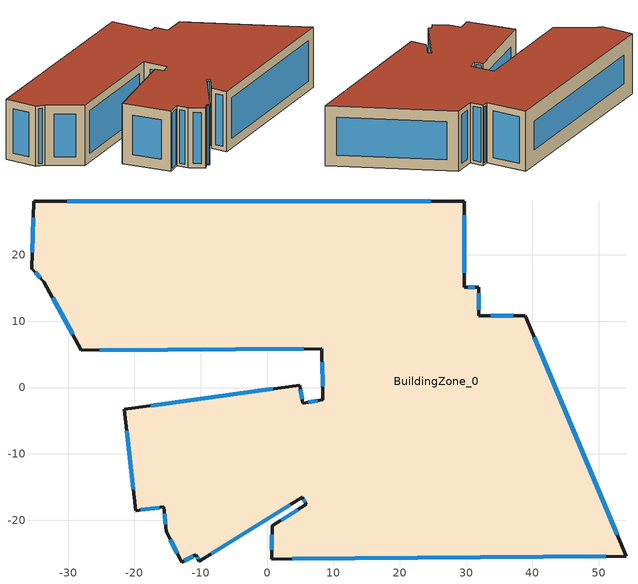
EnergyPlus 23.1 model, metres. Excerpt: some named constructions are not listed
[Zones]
BuildingZone_0
 floor outside (90.1-2019 Nonresidential CZ 1 Exterior Floor (Mass)): 29.72,28.12 29.72,15.13 31.92,15.13 31.93,10.8 38.93,10.81 54.17,-25.4 0.69,-25.86 0.76,-20.81 5.94,-17.59 5.3,-16.55 -10.21,-26.18 -10.71,-25.22 -12.86,-26.3 -15.23,-21.65 -15.54,-18 -19.78,-18.55 -21.54,-3.26 4.92,0.34 5.39,-2.33 8.43,-1.83 8.28,5.84 -28.01,5.62 -33.63,15.98 -35.49,17.93 -35.17,28.07 z0
 wall outside (90.1-2019 Nonresidential CZ 1 Exterior Wall (Mass)): 29.72,15.13 29.72,28.12 -35.17,28.07 -35.49,17.93 -33.63,15.98 -28.01,5.62 8.28,5.84 8.43,-1.83 5.39,-2.33 4.92,0.34 -21.54,-3.26 -19.78,-18.55 -15.54,-18 -15.23,-21.65 -12.86,-26.3 -10.71,-25.22 -10.21,-26.18 5.3,-16.55 5.94,-17.59 0.76,-20.81 0.69,-25.86 54.17,-25.4 38.93,10.81 31.93,10.8 31.92,15.13 29.72,15.13 z0:19.13
 window (DoublePaneLoEe2): 29.72,17.27 29.72,25.98 z2.14:16.98; 31.29,15.13 30.35,15.13 z0.63:18.5; 31.93,11.72 31.92,14.21 z0.92:18.21; 37.15,10.81 33.71,10.81 z1.78:17.35; 52.81,-22.16 40.29,7.58 z3.51:15.62; 3.77,-25.83 51.09,-25.43 z3.08:16.05; 0.74,-22.21 0.71,-24.46 z1.4:17.73; 4.59,-18.43 2.11,-19.98 z1.59:17.54; 5.49,-16.87 5.75,-17.28 z0.37:18.76; -8.42,-25.07 3.51,-17.66 z2.1:17.02; -10.56,-25.51 -10.36,-25.89 z0.33:18.8; -12.46,-26.1 -11.11,-25.42 z0.45:18.68; -14.58,-22.94 -13.51,-25.02 z1.44:17.68; -15.45,-19.05 -15.32,-20.61 z1.05:18.08; -19.04,-18.45 -16.28,-18.1 z0.75:18.38; -21.17,-6.5 -20.15,-15.31 z3.26:15.87; 0.89,-0.2 -17.52,-2.71 z4.06:15.06; 5.28,-1.74 5.02,-0.25 z0.6:18.52; 7.58,-1.97 6.24,-2.19 z0.86:18.26; 8.32,3.84 8.39,0.16 z1.99:17.13; -25.22,5.63 5.49,5.82 z2.78:16.34; -32.32,13.57 -29.32,8.04 z2.75:16.38; -34.95,17.36 -34.17,16.56 z0.79:18.34; -35.25,25.6 -35.41,20.4 z2.47:16.65; 24.69,28.12 -30.13,28.07 z5.04:14.09
 roof outside (90.1-2019 Nonresidential CZ 1 Exterior Roof (Mass)): 29.72,28.12 -35.17,28.07 -35.49,17.93 -33.63,15.98 -28.01,5.62 8.28,5.84 8.43,-1.83 5.39,-2.33 4.92,0.34 -21.54,-3.26 -19.78,-18.55 -15.54,-18 -15.23,-21.65 -12.86,-26.3 -10.71,-25.22 -10.21,-26.18 5.3,-16.55 5.94,-17.59 0.76,-20.81 0.69,-25.86 54.17,-25.4 38.93,10.81 31.93,10.8 31.92,15.13 29.72,15.13 z19.13
[Schedule:Day:Hourly]
0df898da-cdef-4d88-a99d-dddb6ec04834: Fraction, 0, 0, 1, 1, 1, 1, 1, 0, 0, 0, 1, 1, 1, 1, 0, 0, 0, 0, 0, 0, 0, 0, 0, 0
4052d63c-edda-4f6c-a213-369435b7947d: Fraction, 1, 1, 1, 1, 1, 1, 1, 1, 1, 0, 0, 0, 0, 0, 0, 0, 0, 0, 1, 1, 1, 1, 1, 1
4061f2dd-7196-4f6b-bee3-89eac51b7a9a: Fraction, 1, 1, 1, 1, 1, 1, 1, 0, 0, 1, 1, 1, 0, 0, 0, 0, 0, 0, 0, 0, 0, 0, 0, 0
cd198a54-ab64-483c-9239-02a1a1b8ffa5: Fraction, 1, 1, 1, 1, 1, 1, 1, 1, 0, 1, 1, 0, 0, 0, 1, 1, 0, 0, 0, 0, 0, 0, 0, 0
698a77e5-364e-4d20-856c-b2e4f5b6c73f: Fraction, 0, 0, 0, 1, 1, 1, 0, 0, 0, 1, 1, 1, 1, 1, 1, 1, 1, 1, 0, 0, 0, 0, 0, 0
0e614066-ddb5-4aa3-a957-8eb190513e3a: Fraction, 0, 0, 0, 0, 0, 0, 0, 1, 1, 1, 1, 0, 0, 0, 0, 0, 0, 0, 0, 0, 0, 0, 0, 1
8326ca45-69d8-4f53-86a0-9ccf8dc51b5b: Fraction, 1, 1, 1, 1, 1, 1, 1, 1, 0, 0, 0, 1, 1, 1, 1, 0, 0, 0, 1, 1, 1, 1, 1, 1
af869b9d-80c1-46ec-924a-783339c568d6: Fraction, 1, 1, 1, 1, 1, 1, 1, 1, 1, 1, 1, 1, 1, 1, 1, 0, 0, 0, 0, 1, 1, 1, 0, 1
de5c3ba8-f85b-4018-abe1-2bedf3733e41: Fraction, 1, 1, 1, 1, 1, 1, 1, 1, 0, 0, 1, 1, 0, 1, 0, 0, 0, 0, 0, 0, 0, 0, 0, 1
424ac159-4a90-4b2b-a868-f6ff10071da1: Fraction, 1, 1, 1, 1, 1, 1, 1, 0, 0, 0, 1, 0, 0, 0, 0, 0, 0, 0, 0, 1, 1, 1, 1, 1
11f72533-1789-4bef-8b4b-935858a58941: Fraction, 1, 1, 1, 1, 1, 0, 0, 0, 0, 0, 1, 1, 1, 1, 1, 1, 1, 0, 0, 0, 0, 0, 0, 0
a793e90c-ea98-4c0b-82b9-a70f09b51f60: Fraction, 1, 1, 1, 1, 1, 1, 1, 1, 1, 1, 0, 0, 0, 0, 0, 0, 1, 0, 0, 0, 0, 0, 0, 0
37689533-d698-4c61-b1e7-4e7674e3a91e: Fraction, 1, 1, 1, 1, 1, 1, 1, 1, 1, 1, 1, 1, 0, 0, 0, 0, 0, 0, 0, 0, 0, 1, 1, 1
6e5a1987-c810-44af-a8b8-9a407d549752: Fraction, 1, 1, 1, 1, 1, 1, 1, 0, 0, 0, 1, 1, 1, 1, 1, 1, 1, 0, 0, 0, 0, 1, 1, 1
f133d5c7-ec95-4737-88a2-42da49739cc4: Fraction, 1, 1, 1, 1, 1, 1, 1, 1, 0, 0, 1, 1, 1, 1, 0, 1, 1, 1, 1, 1, 1, 1, 1, 1
36ddad1e-8f76-4a53-80b8-2c2ebe25d3dd: Fraction, 1, 1, 1, 1, 1, 1, 1, 1, 1, 0, 0, 0, 0, 1, 0, 0, 0, 0, 0, 0, 0, 0, 0, 0
3ac34e46-62f4-4f48-ae7b-f727c8e5111a: Fraction, 1, 1, 1, 1, 1, 1, 1, 1, 0, 1, 1, 1, 1, 1, 1, 1, 1, 0, 1, 1, 1, 1, 1, 1
47bd26b7-ba2d-46a7-99e6-e2925e11decb: Fraction, 1, 1, 1, 1, 1, 1, 1, 1, 0, 0, 1, 1, 1, 1, 1, 1, 0, 0, 0, 0, 0, 0, 1, 1
a7d5d6fa-85ed-4e46-8733-720befe51661: Fraction, 1, 1, 1, 1, 1, 1, 1, 0, 0, 0, 1, 1, 1, 0, 0, 0, 0, 1, 1, 1, 1, 1, 1, 1
6e9ebaa7-8289-4a07-ae34-fcb4632f4d04: Fraction, 1, 1, 1, 1, 1, 1, 1, 1, 0, 0, 1, 1, 1, 1, 1, 1, 1, 0, 0, 0, 0, 0, 0, 1
5d736bd5-0237-45d7-b852-cc854977ae00: Fraction, 1, 1, 1, 1, 0, 1, 1, 0, 0, 0, 0, 1, 1, 1, 1, 1, 0, 0, 0, 0, 0, 0, 0, 0
3dac8f0c-4e65-4fef-8478-4d5ec2ba85da: Fraction, 0, 0, 0, 0, 0, 1, 1, 1, 0, 0, 0, 0, 0, 1, 0, 0, 0, 0, 0, 0, 0, 0, 0, 0
d7280e49-b2ce-4021-af03-403bf50d9f35: Fraction, 1, 1, 1, 1, 1, 1, 1, 1, 0, 0, 1, 1, 1, 1, 0, 0, 0, 0, 0, 0, 0, 0, 0, 0
e52b194d-5f2b-4500-9411-db66367825bf: Fraction, 0, 0, 0, 0, 0, 0, 0, 1, 0, 0, 0, 0, 0, 1, 0, 0, 0, 0, 0, 0, 0, 0, 1, 1
895e230f-a4a2-4e31-a3dd-dfb4fcb8f9ea: Fraction, 1, 1, 1, 1, 1, 1, 1, 1, 0, 0, 0, 1, 0, 0, 0, 0, 0, 0, 0, 0, 0, 1, 1, 1
33e7fad4-132e-43d4-b0c1-1a0756bd9bde: Fraction, 1, 1, 1, 1, 1, 1, 1, 1, 0, 0, 0, 0, 1, 1, 1, 0, 0, 0, 0, 0, 0, 0, 1, 1
887b2b45-b61d-4296-a2c3-68959c25b94a: Fraction, 1, 1, 1, 1, 1, 1, 1, 1, 1, 0, 0, 0, 0, 0, 0, 0, 1, 1, 1, 1, 1, 1, 1, 1
200cbc12-c120-4183-88b9-c751a5f56180: Fraction, 1, 1, 1, 1, 1, 1, 1, 1, 1, 0, 0, 0, 1, 1, 0, 0, 0, 0, 0, 1, 1, 1, 1, 1
284b3ae9-3510-4c42-8a0b-abb4da3d4ce0: Fraction, 1, 1, 1, 1, 1, 1, 1, 1, 0, 1, 0, 0, 1, 1, 1, 1, 1, 1, 1, 1, 1, 1, 1, 1
1526326b-4dd7-4ec5-a092-9728c27e7f7d: Fraction, 1, 1, 1, 1, 1, 1, 1, 1, 0, 0, 1, 0, 0, 0, 0, 0, 0, 0, 1, 1, 1, 1, 1, 1
8327c609-a616-4ef8-a066-e8d865f7def6: Fraction, 1, 1, 1, 1, 1, 1, 1, 1, 1, 0, 0, 0, 0, 1, 0, 0, 0, 0, 1, 1, 1, 1, 1, 1
3b8703d0-11a0-4324-a5e0-7196d74a8e80: Fraction, 1, 1, 1, 1, 1, 1, 1, 1, 1, 0, 0, 0, 1, 0, 0, 0, 0, 0, 0, 0, 0, 0, 0, 1
3a2a8b7a-56f9-43d1-8273-061df3b05a46: Fraction, 1, 1, 1, 1, 1, 1, 1, 1, 1, 0, 0, 0, 1, 1, 1, 1, 0, 1, 1, 1, 1, 1, 1, 1
44be5cce-4db7-48a2-bfe0-f48552a25345: Fraction, 1, 1, 1, 1, 1, 1, 1, 1, 0, 0, 1, 1, 0, 0, 0, 0, 1, 1, 1, 1, 1, 1, 1, 1
e5d30731-7604-47b8-8bc9-a7ebd2d90097: Fraction, 1, 1, 1, 1, 1, 1, 1, 1, 0, 0, 0, 0, 1, 1, 1, 1, 1, 1, 1, 1, 1, 1, 1, 1
23591f9d-ee0e-4144-a1ef-45a670a58d7c: Fraction, 1, 1, 1, 1, 1, 1, 1, 1, 0, 0, 0, 0, 0, 0, 0, 1, 1, 1, 1, 1, 1, 1, 1, 1
d87cd8f5-1491-452d-b021-8bee5d477910: Fraction, 1, 1, 1, 1, 1, 1, 1, 1, 1, 1, 1, 1, 1, 1, 1, 0, 0, 0, 1, 1, 1, 1, 1, 1
f6f6d62c-685c-4fd5-ba5d-fc3e659575b7: Fraction, 1, 1, 1, 1, 1, 1, 1, 1, 0, 1, 1, 1, 1, 1, 1, 1, 1, 1, 1, 1, 1, 1, 1, 1
8dad2291-93ee-4152-98d9-16b0037e6f85: Fraction, 1, 1, 1, 1, 1, 1, 1, 1, 1, 0, 0, 0, 0, 0, 0, 0, 1, 1, 0, 0, 0, 0, 1, 1
f49a49d0-e209-4e05-b05c-0a2add536f8b: Fraction, 1, 1, 1, 1, 1, 1, 1, 1, 1, 0, 0, 0, 0, 0, 0, 0, 0, 0, 0, 1, 1, 1, 1, 1
00d7e2b5-23fc-48dd-81e2-0fd456f3cfb4: Fraction, 1, 1, 1, 1, 1, 1, 1, 0, 0, 0, 1, 1, 1, 1, 1, 1, 1, 0, 0, 0, 0, 0, 0, 0
94099767-b2e1-4e99-8d21-759d462ced28: Fraction, 0, 1, 1, 1, 1, 1, 1, 1, 0, 0, 1, 0, 1, 1, 1, 0, 0, 0, 0, 0, 0, 0, 0, 1
9d206d83-033a-4259-8321-7f97811488a7: Fraction, 1, 1, 1, 1, 1, 1, 1, 1, 0, 0, 0, 1, 1, 1, 0, 0, 0, 1, 1, 1, 1, 1, 1, 1
f19a365d-05e4-4658-ab78-e764eb70fc5c: Fraction, 1, 1, 1, 1, 1, 1, 1, 1, 1, 0, 0, 0, 0, 0, 0, 0, 0, 0, 0, 0, 0, 1, 1, 1
fcc4573f-9e74-44ff-8dad-6ac284c5dace: Fraction, 1, 1, 1, 1, 1, 1, 1, 1, 0, 0, 1, 1, 1, 1, 1, 1, 1, 1, 0, 0, 0, 0, 1, 1
7080c4c4-5196-4182-9466-3584a344e644: Fraction, 1, 1, 1, 1, 1, 1, 1, 1, 0, 0, 1, 0, 0, 0, 1, 1, 1, 1, 1, 1, 1, 1, 1, 1
7e16d805-c89d-4b65-b416-1601a4650adf: Fraction, 1, 1, 1, 1, 1, 1, 1, 1, 0, 0, 0, 0, 0, 0, 0, 0, 0, 1, 1, 1, 1, 1, 1, 1
7bcc0a01-a40a-4e58-ba3c-c5bda191c526: Fraction, 1, 1, 1, 1, 1, 1, 1, 1, 0, 0, 0, 1, 1, 0, 0, 0, 0, 0, 0, 0, 1, 1, 1, 1
58b64ecb-7592-4287-b858-c729647def47: Fraction, 1, 1, 1, 1, 1, 1, 1, 1, 0, 0, 1, 1, 1, 1, 0, 0, 1, 0, 0, 0, 0, 1, 1, 1
22a9a70e-86be-4f80-8cd5-422484545a9e: Fraction, 1, 1, 1, 1, 1, 1, 1, 1, 1, 0, 1, 1, 1, 1, 1, 1, 1, 0, 0, 0, 0, 0, 1, 1
7b6f50b1-a403-46db-b070-db23869d075a: Fraction, 1, 1, 1, 1, 1, 1, 1, 1, 0, 0, 1, 1, 1, 0, 1, 1, 0, 0, 1, 1, 1, 1, 1, 1
789113c4-a937-489d-af8f-f10aad8377ab: Fraction, 1, 1, 1, 1, 1, 1, 1, 1, 1, 0, 0, 0, 0, 1, 0, 0, 0, 0, 0, 0, 0, 1, 1, 1
34cfbc1d-e751-49f6-b0e8-841110bb9b70: Fraction, 1, 1, 1, 1, 1, 1, 1, 1, 0, 0, 0, 1, 1, 1, 1, 0, 0, 0, 0, 0, 0, 0, 0, 0
f826bcd1-865f-4b3c-bce7-b131919d7b63: Fraction, 0, 1, 1, 1, 1, 1, 1, 0, 0, 0, 1, 1, 1, 1, 0, 0, 0, 0, 0, 0, 1, 1, 1, 0
6c0375eb-08dc-4b7e-bd6c-b16add2c0f0b: Fraction, 0, 0, 0, 0, 0, 0, 0, 0, 0, 0, 0, 1, 1, 0, 0, 1, 0, 0, 0, 0, 0, 0, 0, 0
9482e4ca-30f5-4eb2-a586-52ba15801f9e: Fraction, 0, 0, 0, 0, 0, 0, 0, 0, 0, 0, 0, 1, 1, 1, 1, 0, 0, 0, 0, 0, 0, 0, 0, 0
b27ca9a3-1113-4871-af11-ad2b0b8d912f: Fraction, 0, 0, 0, 0, 0, 0, 0, 0, 0, 0, 0, 1, 0, 0, 0, 0, 0, 0, 0, 0, 0, 0, 0, 0
8c555e63-30fd-463c-ab97-88139e229173: Fraction, 0, 0, 0, 0, 1, 0, 0, 0, 0, 0, 0, 1, 1, 1, 0, 0, 0, 0, 0, 0, 0, 0, 0, 0
c86ea09c-88ad-43c5-93fd-9240ca5055c8: Fraction, 0, 0, 0, 0, 1, 0, 0, 0, 0, 0, 0, 1, 1, 1, 0, 1, 1, 1, 0, 0, 1, 1, 1, 1
f4ed4387-e9a1-4340-84eb-a3f54cfea73b: Fraction, 1, 1, 1, 1, 1, 1, 1, 1, 1, 1, 1, 1, 1, 1, 1, 1, 1, 1, 1, 1, 1, 1, 1, 1
ff94a17c-b2e5-465f-8af7-0f7e6340900d: Fraction, 1, 1, 1, 0, 1, 1, 1, 1, 0, 1, 1, 1, 1, 1, 1, 1, 1, 1, 1, 1, 1, 1, 1, 1
87e4b6f2-ac16-4344-8f49-017935d037a3: Fraction, 1, 1, 1, 1, 1, 1, 1, 1, 1, 0, 0, 0, 1, 1, 0, 0, 1, 1, 1, 1, 1, 1, 1, 1
b4fe751b-0cbf-4b04-9f38-7cef20b910f3: Fraction, 1, 1, 1, 1, 1, 1, 1, 1, 1, 0, 0, 1, 1, 0, 1, 0, 1, 1, 0, 1, 0, 0, 1, 0
6f134465-89af-4352-9780-8c50700f518a: Fraction, 0, 1, 1, 1, 1, 1, 1, 1, 1, 1, 1, 1, 1, 0, 0, 0, 0, 0, 0, 0, 1, 1, 1, 1
c6ea2672-1705-40bc-ac03-3dcc715f4baf: Fraction, 1, 1, 1, 1, 1, 1, 1, 1, 1, 1, 1, 1, 0, 0, 0, 0, 0, 0, 0, 1, 1, 1, 1, 1
348cc617-0d22-4576-8298-63cde4a34fa1: Fraction, 1, 1, 1, 1, 1, 1, 1, 1, 1, 1, 1, 1, 1, 1, 0, 1, 1, 1, 0, 1, 1, 1, 1, 1
6dfed2fe-97cc-4dd5-9eab-01c74463e0c0: Fraction, 1, 1, 1, 1, 1, 1, 1, 1, 1, 0, 0, 0, 0, 0, 0, 0, 0, 0, 0, 0, 1, 1, 1, 1
c9b5b608-6d4a-4c5b-b16f-0732a93a9985: Fraction, 1, 1, 1, 1, 1, 1, 1, 1, 0, 0, 0, 0, 1, 1, 1, 1, 0, 0, 0, 0, 0, 0, 1, 0
245bd3c3-6909-4b7f-81a6-39359a018501: Fraction, 1, 1, 1, 1, 1, 1, 1, 1, 1, 1, 0, 1, 1, 1, 1, 0, 0, 0, 0, 0, 1, 1, 1, 0
46be3b37-cb24-4242-9ae2-d5412a15e430: Fraction, 1, 1, 1, 1, 1, 1, 1, 1, 1, 0, 0, 0, 0, 1, 1, 1, 1, 1, 1, 1, 1, 1, 1, 1
f942f96e-a495-45ba-b394-8529d2d09b01: Fraction, 1, 1, 1, 1, 1, 1, 1, 1, 1, 1, 0, 0, 0, 0, 0, 0, 0, 1, 0, 1, 1, 1, 1, 1
2a3e8e93-5f4b-445b-830c-7aae948e1145: Fraction, 1, 1, 1, 1, 1, 1, 1, 1, 0, 0, 0, 0, 0, 0, 0, 0, 0, 0, 0, 1, 1, 1, 1, 1
dfb52212-4cd3-4436-ae8e-e940f6870c4b: Fraction, 1, 1, 1, 1, 1, 1, 1, 1, 0, 0, 0, 0, 1, 0, 1, 0, 1, 1, 1, 1, 0, 1, 1, 1
10f3b971-b3ed-4960-a962-cb90370b6bd3: Fraction, 1, 1, 1, 1, 1, 1, 1, 1, 0, 0, 0, 0, 1, 0, 0, 0, 0, 0, 0, 0, 0, 1, 1, 1
c2459d9f-26d1-4381-be73-3d59f3cb3b79: Fraction, 1, 1, 1, 1, 1, 1, 1, 1, 0, 0, 0, 1, 0, 1, 1, 0, 0, 0, 0, 0, 0, 0, 0, 1
dfc93ec8-5994-4018-b742-5c5816cb16a2: Fraction, 1, 1, 0, 0, 1, 1, 0, 1, 0, 0, 0, 0, 1, 0, 0, 0, 0, 0, 0, 0, 0, 0, 0, 0
3aaaeabd-4dbb-4db3-afc6-5419d349c823: Fraction, 0, 0, 1, 0, 0, 0, 1, 0, 0, 0, 0, 0, 0, 1, 1, 0, 0, 0, 0, 0, 0, 0, 0, 0
99d67e5e-9afb-4f55-b841-fd9c739dec50: Fraction, 0, 0, 0, 0, 0, 0, 0, 0, 0, 0, 0, 1, 1, 1, 1, 1, 0, 0, 0, 0, 0, 0, 1, 0
17200eb2-1e79-4311-b45e-1dbbbd02e295: Fraction, 1, 1, 0, 0, 1, 0, 0, 1, 0, 0, 0, 1, 1, 1, 1, 0, 0, 0, 0, 0, 0, 0, 0, 0
eb83ea5a-244a-4fd0-a417-405ef3851688: Fraction, 0, 1, 0, 1, 1, 1, 1, 1, 0, 0, 0, 1, 1, 1, 1, 1, 0, 0, 0, 0, 0, 0, 0, 0
c06ea694-506c-479a-b82d-2fc6a2781425: Fraction, 0, 1, 1, 1, 1, 1, 1, 1, 0, 0, 0, 0, 1, 1, 1, 1, 0, 0, 0, 0, 0, 0, 0, 0
5c881cee-dc9b-4043-b95f-12b69c67779c: Fraction, 0, 0, 0, 1, 1, 0, 0, 1, 0, 0, 0, 1, 1, 1, 1, 1, 0, 0, 0, 0, 0, 0, 0, 0
799cd998-56c1-4455-a9ad-d1073de78917: Fraction, 0, 1, 1, 1, 1, 0, 0, 1, 0, 0, 0, 0, 0, 0, 0, 0, 0, 0, 0, 0, 0, 0, 1, 1
818ab7db-ca1b-4738-998c-3be587d0fdbb: Fraction, 0, 0, 0, 0, 0, 0, 0, 0, 1, 1, 1, 1, 1, 0, 1, 1, 1, 1, 1, 1, 1, 1, 1, 1
ce89fe6c-e17d-4719-a7c5-c63c88f7b193: Fraction, 0, 0, 0, 0, 0, 0, 0, 0, 1, 1, 1, 1, 1, 1, 1, 1, 1, 1, 1, 1, 1, 1, 1, 1
0ae08c52-de54-4897-b10d-7c82b7effbd2: Fraction, 0, 0, 0, 0, 0, 0, 0, 0, 1, 1, 1, 0, 0, 0, 0, 0, 1, 1, 1, 1, 1, 1, 1, 0
cb8513d5-ada2-4eb8-9cc6-2943d7beac8a: Fraction, 0, 0, 0, 0, 0, 0, 0, 0, 1, 1, 1, 1, 1, 1, 1, 1, 1, 1, 1, 1, 1, 1, 1, 0
d6e21d12-30bf-4fa4-9333-58c7e7cf8441: Fraction, 0, 0, 0, 0, 0, 0, 0, 0, 1, 1, 1, 1, 0, 0, 0, 1, 1, 1, 1, 1, 1, 1, 1, 1
4d48c3fb-4572-4ca5-aec8-e704ba3b9028: Fraction, 0, 0, 0, 0, 0, 0, 0, 0, 1, 1, 1, 1, 1, 1, 1, 1, 1, 1, 1, 1, 1, 1, 0, 0
76c8670b-4669-492a-975d-a8874d50ab87: Fraction, 0, 0, 0, 0, 0, 0, 0, 1, 1, 1, 1, 1, 0, 0, 0, 0, 1, 1, 1, 1, 1, 1, 1, 0
90482d95-4a09-48bd-94ee-7211d9a30a63: Fraction, 0, 0, 0, 0, 0, 0, 0, 0, 1, 1, 1, 1, 0, 0, 0, 0, 0, 1, 1, 1, 1, 1, 1, 1
73966c89-1962-4eff-8014-4c627766a0cc: Fraction, 0, 0, 0, 0, 0, 0, 0, 0, 1, 1, 1, 1, 0, 0, 0, 0, 0, 1, 1, 1, 1, 1, 1, 0
1f102efb-018d-49ff-8800-f42ede901e2c: Fraction, 0, 0, 0, 0, 0, 1, 1, 1, 1, 1, 0, 0, 0, 0, 1, 1, 1, 1, 1, 1, 1, 1, 0, 0
bd285d81-48b2-4d2b-b747-20f61fec4617: Fraction, 0, 0, 0, 0, 0, 1, 1, 1, 1, 1, 1, 1, 1, 1, 1, 0, 0, 0, 0, 0, 0, 0, 0, 0
e2b5b3c6-35be-40c0-b6f7-3a4afc52b178: Fraction, 0, 0, 0, 0, 0, 0, 0, 1, 1, 1, 1, 1, 1, 1, 1, 1, 1, 1, 1, 1, 1, 1, 0, 0
aa3907fc-3ca5-49f3-8ec7-cba066a6a6a9: Fraction, 0, 0, 0, 0, 0, 0, 0, 1, 1, 1, 1, 1, 1, 1, 1, 1, 1, 1, 1, 1, 1, 1, 1, 0
55c1e8f2-47b2-40e4-9b2d-1cf4992a6cbd: Fraction, 0, 0, 0, 0, 0, 0, 0, 0, 0, 0, 0, 1, 1, 1, 1, 1, 1, 1, 1, 1, 0, 0, 0, 0
98daf9ae-adda-45fc-95cb-d072658e6970: Fraction, 0, 0, 0, 0, 0, 0, 1, 1, 1, 1, 1, 1, 1, 1, 1, 1, 1, 1, 1, 1, 1, 0, 0, 0
7ebbb808-44ac-41e9-af42-b144e3467aa3: Fraction, 0, 0, 0, 0, 1, 1, 1, 1, 1, 1, 1, 1, 1, 1, 1, 1, 1, 1, 1, 1, 1, 0, 0, 0
4be47a92-36f8-4f8a-95a3-4603231b7790: Fraction, 0, 0, 0, 0, 0, 0, 0, 0, 0, 0, 0, 0, 0, 0, 1, 1, 1, 1, 1, 1, 0, 0, 0, 0
c00d60b7-aac2-46bf-909f-6308829abf0a: Fraction, 0, 0, 0, 0, 0, 0, 1, 1, 1, 1, 1, 1, 1, 1, 1, 1, 1, 1, 1, 1, 1, 1, 0, 0
0758d72b-5dd2-48dd-b51a-db999bc13f98: Fraction, 1, 0, 0, 0, 0, 0, 0, 0, 1, 1, 1, 1, 1, 0, 1, 1, 1, 1, 0, 0, 0, 0, 0, 0
e23b1252-cbe6-4dcf-acc8-1f135498ab2c: Fraction, 0, 0, 0, 0, 0, 0, 1, 1, 1, 1, 1, 1, 0, 0, 1, 1, 0, 0, 0, 0, 0, 0, 0, 0
6c10be0b-aa71-4e8a-9fd0-6c17f6506943: Fraction, 0, 0, 0, 1, 1, 1, 1, 1, 1, 1, 1, 1, 1, 1, 1, 1, 1, 1, 1, 1, 1, 1, 1, 1
ddf5d376-1899-476c-a102-741f30c81063: Fraction, 0, 0, 0, 0, 0, 0, 0, 0, 1, 1, 1, 1, 0, 0, 0, 0, 1, 1, 1, 1, 1, 1, 1, 1
4c754580-f8c4-4fe5-9ab8-51b76d5f5e26: Fraction, 1, 1, 1, 1, 1, 1, 1, 1, 0, 0, 0, 0, 0, 0, 0, 0, 1, 1, 1, 1, 1, 1, 1, 1
daf84822-3f78-44c5-8e2d-414355037cc9: Fraction, 1, 1, 1, 0, 0, 0, 0, 0, 1, 1, 1, 1, 1, 1, 1, 1, 1, 1, 1, 1, 1, 1, 1, 1
7c57f0f1-52f4-4925-b58d-8eeb8635af1b: Fraction, 1, 1, 1, 0, 0, 0, 0, 0, 1, 1, 1, 1, 1, 0, 0, 0, 1, 1, 1, 1, 1, 1, 1, 1
5131576e-2fbf-48d1-b6c4-41fc7bbdaede: Fraction, 1, 0, 0, 0, 0, 0, 0, 0, 1, 1, 1, 1, 1, 0, 0, 1, 1, 1, 1, 1, 1, 1, 1, 1
33160354-2d36-44a8-a12a-e14c4880742e: Fraction, 1, 1, 1, 1, 0, 0, 0, 0, 1, 1, 1, 1, 1, 1, 1, 1, 1, 1, 1, 1, 1, 1, 1, 1
23cabf3b-e841-4a7d-85e1-f14e5effc7b7: Fraction, 0, 0, 0, 0, 0, 0, 0, 0, 0, 1, 0, 0, 0, 0, 0, 0, 0, 1, 1, 0, 0, 0, 0, 0
3474c65d-deac-4fef-81e3-619e9fa72d2f: Fraction, 0, 0, 0, 0, 0, 0, 0, 0, 1, 1, 1, 0, 0, 0, 0, 0, 1, 0, 0, 0, 0, 0, 0, 0
501fd133-68bd-443c-9330-a0cb100068d9: Fraction, 1, 0, 0, 0, 0, 0, 0, 0, 1, 1, 1, 1, 0, 0, 0, 1, 1, 1, 1, 1, 1, 1, 1, 1
3c359eca-f71c-43b1-b38f-0b6d8a253841: Fraction, 1, 1, 1, 1, 1, 1, 1, 1, 1, 1, 1, 1, 0, 1, 1, 1, 1, 1, 1, 1, 1, 1, 1, 1
a336f5a1-ab54-4377-b7ac-0ed958320636: Fraction, 1, 0, 0, 0, 0, 0, 0, 0, 1, 1, 1, 1, 1, 1, 1, 1, 1, 1, 1, 1, 1, 1, 1, 1
87f14a90-02f4-4f79-99e0-cf060c961c5f: Fraction, 1, 0, 1, 1, 0, 1, 1, 1, 1, 1, 1, 0, 0, 0, 0, 0, 0, 1, 1, 1, 1, 1, 1, 1
f4967f7f-bc01-4c6c-85b6-f55357b4ede9: Fraction, 1, 1, 1, 1, 1, 1, 1, 1, 1, 1, 1, 1, 0, 1, 0, 1, 1, 1, 1, 1, 1, 1, 1, 1
fd35896d-65a8-4f4f-b4be-e9298def35bf: Fraction, 1, 1, 1, 1, 1, 1, 1, 1, 1, 1, 1, 0, 1, 1, 0, 0, 1, 1, 1, 1, 1, 1, 1, 0
d2d4b459-67af-4e70-8c6e-8606d265da4a: Fraction, 1, 1, 1, 0, 0, 0, 0, 0, 1, 1, 1, 0, 0, 0, 0, 1, 1, 1, 1, 1, 1, 0, 0, 1
1687e1ec-ece9-44d1-a2e4-1a2f053b2961: Fraction, 1, 0, 0, 0, 0, 0, 0, 0, 1, 1, 1, 0, 0, 0, 0, 0, 1, 1, 0, 1, 1, 0, 0, 0
8d2ca28b-eb35-4fdd-ae85-f43678624774: Fraction, 0, 0, 0, 0, 0, 0, 0, 0, 1, 1, 1, 0, 0, 0, 0, 1, 1, 1, 1, 0, 1, 1, 0, 0
79349f6f-33af-4e58-ba3d-7a849284dd2e: Fraction, 0, 0, 0, 0, 0, 0, 0, 0, 1, 1, 1, 0, 0, 0, 0, 0, 0, 1, 0, 0, 0, 0, 0, 0
02ca051e-9a17-4de6-8a7b-0843e539de35: Fraction, 0, 0, 1, 1, 0, 0, 1, 1, 1, 1, 1, 0, 1, 1, 0, 0, 1, 1, 1, 1, 1, 1, 1, 1
c8a2284b-b90d-44f2-a388-4ab1bc3138e1: Fraction, 1, 0, 0, 1, 0, 0, 1, 1, 1, 1, 1, 0, 0, 0, 0, 0, 0, 1, 1, 1, 1, 1, 1, 1
7e0fa848-c64b-4cc4-b6df-008fc28dba12: Fraction, 1, 1, 1, 1, 0, 0, 0, 0, 1, 1, 1, 0, 0, 0, 0, 0, 1, 1, 1, 1, 1, 1, 1, 1
6e2275f8-87ef-49bf-82c3-5d22059720b5: Fraction, 0, 0, 0, 0, 0, 0, 0, 0, 1, 1, 1, 0, 0, 0, 0, 0, 1, 1, 1, 1, 1, 1, 1, 1
212c61f8-d539-45f5-beec-6a0983b22d24: Fraction, 1, 1, 0, 0, 0, 0, 0, 1, 1, 1, 1, 0, 0, 0, 0, 0, 0, 1, 1, 1, 1, 1, 1, 1
9a596835-3794-4517-b88a-21cf11345a7e: Fraction, 1, 1, 1, 1, 1, 1, 1, 1, 1, 1, 1, 1, 1, 0, 1, 1, 1, 1, 1, 1, 1, 1, 1, 1
b8b1832d-d184-4a9b-bbbe-d6b03416deae: Fraction, 1, 1, 1, 1, 1, 1, 1, 1, 1, 1, 1, 0, 0, 0, 1, 1, 1, 1, 1, 1, 1, 1, 1, 1
a09f8145-52a2-48bb-b9e7-dab8ce9ba198: Fraction, 1, 1, 1, 1, 1, 1, 1, 1, 1, 1, 1, 1, 0, 0, 0, 0, 1, 1, 1, 1, 1, 1, 1, 1
7d4b1fdb-9f3a-488f-aaf0-24531b7a3fa7: Fraction, 1, 1, 1, 0, 0, 0, 0, 0, 1, 1, 1, 0, 0, 0, 0, 0, 1, 1, 1, 1, 1, 1, 1, 1
38d8ffab-b33b-4e84-a1c7-e79078b48517: Fraction, 0, 0, 0, 1, 0, 0, 0, 0, 1, 1, 1, 0, 0, 0, 0, 0, 0, 1, 1, 1, 1, 1, 1, 0
a72564b4-bd02-4b0d-bfbe-c0823dd31cdb: Fraction, 0, 0, 0, 0, 0, 0, 0, 0, 1, 1, 1, 0, 0, 0, 0, 0, 0, 1, 1, 1, 1, 1, 1, 0
bb7f3277-5447-4d37-9e3a-ce61e38de7b1: Fraction, 0, 0, 0, 0, 1, 1, 1, 0, 1, 1, 0, 0, 0, 0, 0, 0, 0, 1, 1, 1, 1, 1, 1, 1
880a52f4-a293-4b6f-9ded-c7761dba6394: Fraction, 0, 0, 0, 0, 1, 1, 1, 1, 1, 1, 1, 0, 0, 0, 0, 0, 0, 1, 1, 1, 1, 1, 1, 1
e520f53f-7aa5-46a5-8229-9c51d745880d: Fraction, 1, 1, 1, 1, 1, 1, 1, 1, 1, 1, 1, 0, 0, 0, 0, 0, 1, 1, 1, 1, 1, 0, 0, 0
786ed009-ea3f-486a-b4b1-aab3b48447e4: Fraction, 0, 0, 0, 0, 0, 0, 0, 0, 0, 0, 1, 1, 1, 1, 0, 0, 1, 1, 1, 0, 0, 1, 0, 1
0a76bac4-bccf-4198-948c-93959fe7fce6: Fraction, 1, 0, 0, 0, 0, 0, 0, 0, 0, 0, 0, 0, 1, 0, 1, 0, 0, 0, 0, 0, 0, 0, 0, 0
d1486b4c-7fb0-4dbc-867c-4ce14d4d5ff2: Fraction, 0, 0, 0, 0, 0, 0, 0, 0, 1, 1, 1, 0, 1, 0, 0, 1, 1, 1, 1, 0, 1, 0, 0, 0
d1f89f4f-adcc-457e-8f0b-918d964adeb6: Fraction, 0, 0, 0, 0, 0, 0, 0, 0, 1, 1, 1, 0, 0, 0, 0, 0, 0, 0, 1, 1, 1, 1, 1, 1
45fa2a35-2c65-450a-841d-24ee7b083362: Fraction, 0, 1, 0, 0, 0, 1, 0, 0, 1, 1, 1, 0, 0, 0, 0, 0, 0, 1, 1, 1, 1, 1, 1, 1
454d67be-969f-4874-ad8c-d45aa6effdd1: Fraction, 1, 1, 1, 1, 1, 0, 0, 1, 1, 1, 1, 1, 0, 0, 0, 0, 1, 1, 1, 1, 0, 0, 0, 1
f7419beb-e1ac-4924-99d8-4a5ad382edcf: Fraction, 1, 0, 1, 0, 0, 0, 0, 0, 1, 1, 1, 0, 0, 0, 0, 0, 0, 1, 1, 1, 1, 1, 1, 1
06932c15-d377-4fc5-a282-57c40a217f79: Fraction, 1, 0, 0, 0, 0, 0, 1, 0, 1, 1, 1, 0, 0, 0, 0, 0, 0, 0, 1, 1, 1, 1, 1, 1
ff146c8f-1ec0-4691-b9a5-ec646ac6f388: Fraction, 1, 1, 1, 0, 0, 0, 0, 0, 1, 1, 1, 0, 0, 0, 0, 0, 0, 0, 1, 1, 1, 1, 1, 1
52e585e0-6cfa-409d-8215-d1fac244e6c7: Fraction, 1, 1, 1, 1, 0, 0, 0, 0, 1, 1, 1, 0, 0, 0, 0, 0, 0, 0, 1, 1, 1, 1, 1, 1
4a9b7ec7-1eba-4f13-8077-da1c801bf4d6: Fraction, 1, 1, 0, 0, 0, 0, 0, 0, 1, 1, 1, 0, 0, 0, 0, 0, 1, 0, 0, 0, 1, 0, 0, 0
03395f66-76fc-4799-99eb-60096fbee636: Fraction, 1, 1, 1, 1, 0, 0, 0, 0, 1, 1, 0, 0, 0, 0, 0, 0, 0, 1, 1, 1, 1, 1, 1, 1
b47bc5a9-e208-4f66-8265-50d93126434b: Fraction, 1, 1, 1, 1, 1, 0, 1, 1, 1, 0, 0, 0, 0, 0, 0, 0, 0, 0, 1, 1, 1, 1, 1, 1
06d03822-8933-4956-bf0a-e346ef6e2002: Fraction, 1, 1, 1, 0, 0, 0, 0, 1, 1, 1, 1, 0, 0, 0, 0, 0, 0, 0, 1, 1, 1, 1, 1, 1
a9d66097-f539-484e-8019-33312e02719d: Fraction, 0, 0, 0, 1, 0, 1, 0, 0, 1, 1, 1, 1, 0, 0, 0, 0, 0, 1, 1, 1, 1, 1, 1, 1
6e2a816c-bf8d-468c-99ff-f4a345bf1868: Fraction, 1, 1, 0, 0, 0, 0, 0, 0, 1, 0, 0, 0, 0, 0, 1, 0, 1, 1, 1, 0, 1, 1, 0, 0
031ac973-20f3-4e4c-9fee-38d917185879: Fraction, 0, 0, 0, 0, 0, 0, 1, 0, 1, 0, 0, 0, 0, 0, 0, 0, 0, 0, 1, 1, 1, 1, 1, 1
658b7a00-62d1-444c-aa78-7cf91ed639dd: Fraction, 1, 0, 0, 0, 0, 0, 1, 0, 1, 1, 1, 0, 0, 0, 1, 1, 1, 1, 1, 1, 1, 1, 1, 0
b29d5c1a-c886-446e-8936-c521191a77b3: Fraction, 0, 0, 0, 0, 0, 0, 0, 0, 1, 0, 0, 0, 0, 0, 0, 1, 0, 1, 1, 0, 0, 0, 0, 0
70fa5262-f3f7-4729-9ad1-0a0dd6c48e90: Fraction, 0, 0, 0, 0, 0, 0, 0, 1, 1, 1, 1, 1, 0, 0, 0, 0, 1, 1, 1, 1, 1, 1, 0, 1
cb40f52d-b167-4133-abd8-cc2ad370bc21: Fraction, 1, 1, 0, 0, 0, 0, 0, 0, 1, 0, 0, 0, 0, 0, 0, 0, 0, 0, 0, 1, 1, 1, 1, 1
1975e1db-66ff-4f95-9e59-e88c98146b6c: Fraction, 0, 0, 0, 0, 0, 0, 0, 0, 1, 1, 0, 0, 0, 1, 1, 1, 1, 1, 1, 0, 1, 0, 0, 0
8d80d65f-a342-4256-ac14-0759408b8c0c: Fraction, 0, 0, 0, 0, 0, 0, 0, 0, 1, 1, 1, 0, 0, 0, 0, 0, 1, 1, 1, 1, 1, 0, 0, 0
ff2985e2-8399-469c-9c5c-28b56ea7d083: Fraction, 0, 0, 0, 0, 0, 0, 0, 0, 1, 0, 0, 1, 0, 0, 0, 1, 1, 1, 1, 0, 0, 0, 0, 0
fa07e9c7-adce-476b-bd2c-260c57415852: Fraction, 0, 0, 0, 0, 0, 0, 0, 0, 1, 1, 0, 0, 0, 0, 0, 0, 0, 0, 1, 1, 1, 1, 1, 1
3d9077c8-6c76-44f4-954c-d8a604d8ab6e: Fraction, 1, 0, 0, 1, 0, 0, 0, 0, 1, 0, 0, 0, 0, 0, 0, 0, 1, 0, 0, 0, 0, 0, 0, 0
04b5679e-4a9e-44ee-aed8-9d938d6a97b1: Fraction, 0, 0, 1, 0, 0, 0, 0, 0, 1, 1, 0, 0, 0, 1, 1, 1, 0, 0, 1, 0, 0, 0, 0, 0
41fbd04a-52a8-41b8-9346-d9a6ed63857e: Fraction, 0, 0, 0, 0, 0, 0, 0, 0, 1, 1, 0, 0, 0, 0, 0, 1, 0, 0, 0, 0, 0, 0, 0, 0
9052fb65-c294-4be8-9000-37731367bb6d: Fraction, 0, 0, 0, 0, 0, 0, 0, 0, 0, 1, 0, 0, 0, 0, 0, 1, 0, 1, 1, 0, 0, 0, 0, 0
2ab23f98-71cf-447c-814f-90cb4f633c71: Fraction, 0, 0, 0, 0, 0, 0, 0, 0, 0, 0, 0, 0, 0, 0, 1, 1, 1, 1, 1, 1, 1, 0, 0, 0
0a9ce1f1-a156-4f91-8e34-8e199bf30177: Fraction, 0, 0, 0, 0, 1, 1, 1, 1, 1, 1, 0, 0, 0, 0, 0, 0, 0, 1, 1, 1, 1, 1, 1, 1
db09409d-1641-4dfb-ad40-f73aa375fcbb: Fraction, 1, 0, 0, 0, 0, 0, 0, 0, 1, 1, 1, 0, 0, 0, 0, 0, 0, 0, 1, 1, 1, 1, 1, 1
fe803c97-ba00-478c-9705-257ae98815ac: Fraction, 1, 0, 1, 1, 0, 1, 0, 1, 1, 1, 0, 0, 0, 0, 0, 0, 0, 1, 1, 1, 1, 1, 1, 1
1a778943-c339-475f-85a5-401e9013d88e: Fraction, 1, 0, 0, 0, 0, 0, 0, 0, 1, 0, 0, 0, 0, 0, 0, 0, 0, 0, 1, 1, 1, 1, 1, 1
cc695b70-ff59-400e-9d0e-89bbd1e3c8d5: Fraction, 1, 1, 1, 1, 0, 1, 1, 1, 1, 0, 0, 0, 0, 0, 0, 0, 0, 0, 0, 1, 1, 1, 1, 1
41ade281-10c9-4c2a-acca-889f8a4eaa44: Fraction, 1, 1, 1, 1, 0, 0, 1, 0, 1, 1, 0, 0, 1, 0, 0, 0, 0, 0, 0, 0, 0, 0, 0, 0
fc0ad38f-fe20-4e1d-9b35-6549856597a7: Fraction, 0, 0, 0, 0, 0, 0, 0, 0, 1, 1, 1, 0, 0, 0, 0, 0, 0, 1, 1, 1, 1, 1, 1, 1
3b9344d1-188e-4a2e-8391-aa99bb10e0f1: Fraction, 1, 0, 0, 0, 0, 0, 0, 0, 1, 1, 0, 0, 0, 1, 1, 1, 1, 1, 1, 1, 1, 1, 1, 0
c98c4e1c-91d5-4298-974e-40df0f99b514: Fraction, 0, 0, 0, 0, 0, 0, 0, 0, 1, 1, 0, 0, 0, 0, 0, 0, 0, 1, 0, 1, 1, 1, 1, 1
26a9bb35-9fc9-4ceb-8be7-325513ec3513: Fraction, 1, 1, 1, 1, 0, 0, 1, 1, 1, 1, 0, 0, 1, 1, 1, 0, 0, 1, 1, 0, 0, 0, 0, 0
2b7d6559-937e-4320-8a0c-e13d738ada98: Fraction, 0, 0, 0, 0, 0, 0, 0, 0, 1, 1, 1, 0, 0, 0, 0, 1, 1, 0, 0, 0, 0, 0, 0, 0
c16d796b-1ef4-49b2-8962-aa9aa534520e: Fraction, 0, 0, 0, 0, 0, 0, 0, 0, 1, 1, 1, 0, 0, 0, 0, 1, 0, 0, 1, 1, 1, 1, 1, 1
068321dc-720a-4c4c-a04d-40df370915ef: Fraction, 1, 1, 1, 1, 0, 1, 1, 1, 1, 0, 1, 0, 0, 0, 1, 0, 0, 0, 0, 0, 0, 0, 0, 0
e6db660c-4498-4cc1-9bee-0b76bfebd149: Fraction, 0, 0, 0, 0, 0, 0, 0, 0, 0, 1, 1, 0, 0, 0, 0, 0, 1, 1, 1, 1, 1, 1, 1, 1
a0271bd8-c327-4cd1-a21e-a0d6d631709b: Fraction, 0, 0, 0, 0, 0, 0, 0, 0, 1, 0, 0, 0, 0, 0, 0, 1, 1, 1, 1, 1, 1, 1, 1, 1
41a8259b-7c73-459a-9ac2-c4f3f96844b6: Fraction, 0, 0, 0, 1, 0, 0, 1, 0, 1, 1, 1, 0, 0, 0, 1, 1, 1, 1, 1, 1, 1, 1, 1, 1
bf6ef04a-c057-4350-bd07-5bc5413de792: Fraction, 1, 1, 1, 1, 0, 1, 0, 0, 0, 0, 0, 0, 0, 0, 0, 0, 0, 0, 1, 1, 1, 1, 1, 1
84a72b33-b610-4849-b8ed-c291bd5eecb7: Fraction, 1, 1, 1, 1, 1, 0, 0, 0, 0, 0, 0, 0, 0, 0, 0, 0, 0, 0, 0, 1, 1, 1, 1, 1
0815452f-3234-44e7-81bf-747d31f85c67: Fraction, 1, 1, 1, 1, 0, 1, 0, 1, 1, 0, 0, 0, 0, 0, 0, 0, 0, 0, 0, 1, 1, 1, 1, 1
3801dada-17d5-4d70-9449-4d394b503b91: Fraction, 1, 1, 1, 1, 0, 0, 0, 0, 1, 0, 0, 0, 0, 0, 0, 0, 0, 0, 0, 1, 1, 1, 1, 1
02940ada-c83d-4fa5-a81e-4f7e0358519e: Fraction, 1, 1, 1, 1, 1, 1, 1, 1, 0, 0, 0, 0, 0, 0, 1, 1, 1, 1, 1, 0, 1, 1, 1, 1
cdabf14a-977b-4e97-ac73-d11086babafa: Fraction, 1, 0, 1, 1, 0, 1, 0, 0, 1, 0, 0, 0, 0, 1, 0, 1, 1, 1, 1, 1, 1, 1, 1, 0
79a24e3c-ba64-42fa-9c24-013e855b6f21: Fraction, 0, 1, 0, 0, 0, 0, 0, 1, 1, 0, 0, 0, 1, 1, 0, 0, 0, 1, 1, 1, 1, 1, 1, 1
7b8e98a6-8bea-4e7c-b8a0-5aebaab679ff: Fraction, 0, 0, 1, 0, 0, 0, 0, 0, 1, 0, 0, 0, 0, 0, 0, 1, 1, 1, 1, 1, 1, 1, 1, 1
51bbadd1-f31d-4a7c-a715-cf59642ec42b: Fraction, 1, 0, 0, 0, 0, 0, 0, 0, 1, 0, 0, 0, 1, 0, 0, 0, 1, 0, 1, 0, 0, 1, 0, 1
9766e3b7-378a-4a13-a93e-b56c28e3b037: Fraction, 0, 0, 0, 0, 0, 0, 0, 0, 1, 1, 1, 1, 0, 1, 1, 1, 1, 1, 1, 1, 1, 1, 0, 1
ed120cbb-6478-45f9-a541-6a234d1278a0: Fraction, 0, 0, 1, 0, 0, 0, 0, 0, 1, 0, 0, 0, 0, 0, 0, 0, 0, 0, 1, 1, 1, 1, 1, 1
51231b94-f46f-4e4b-828f-bf601c819321: Fraction, 1, 1, 1, 1, 1, 1, 1, 1, 1, 0, 0, 1, 1, 0, 0, 1, 1, 1, 1, 1, 1, 0, 0, 0
fc5488a9-6e34-45d2-8240-d0bf425faaca: Fraction, 0, 0, 0, 0, 0, 0, 1, 1, 1, 1, 0, 0, 0, 0, 0, 0, 0, 0, 1, 1, 1, 1, 1, 1
63a04703-a34c-4698-a919-b69db3502c10: Fraction, 1, 1, 1, 1, 1, 1, 1, 1, 1, 1, 0, 0, 0, 0, 0, 0, 0, 0, 1, 1, 1, 1, 1, 1
814ffe03-9d8d-4a27-81c3-e4cba79b27c0: Fraction, 1, 1, 1, 0, 0, 0, 1, 1, 1, 1, 1, 1, 0, 0, 1, 1, 0, 0, 1, 1, 1, 0, 0, 0
1a47a03c-dd96-4c91-830a-0ee119ed8b61: Fraction, 0, 0, 0, 0, 0, 0, 0, 0, 1, 0, 0, 0, 1, 1, 1, 1, 1, 1, 1, 1, 1, 1, 1, 0
d76df3fb-9b95-4371-a030-1fe755326b89: Fraction, 0, 0, 0, 0, 0, 0, 0, 0, 0, 1, 1, 1, 0, 0, 0, 0, 1, 1, 1, 1, 1, 1, 0, 0
0e03f8d1-1ef9-44df-a1ea-d1e65728f8c7: Fraction, 0, 0, 0, 0, 0, 0, 0, 0, 1, 1, 0, 0, 0, 0, 0, 0, 0, 1, 1, 1, 1, 1, 1, 1
1d1efebe-1bb1-47ad-86f6-87e5a1e2206a: Fraction, 0, 0, 0, 0, 0, 0, 0, 0, 1, 1, 0, 0, 0, 0, 1, 1, 0, 0, 0, 0, 0, 0, 0, 0
580743b5-3d55-4156-abe5-928cf789d2cf: Fraction, 0, 0, 0, 0, 0, 0, 0, 0, 1, 1, 0, 0, 0, 0, 1, 1, 1, 0, 0, 0, 0, 0, 0, 0
640d3e63-2371-47cd-828b-929c651c3caf: Fraction, 1, 1, 1, 1, 0, 0, 0, 0, 1, 1, 1, 1, 1, 1, 1, 1, 1, 1, 1, 1, 1, 1, 0, 0
ac78fc82-0552-4045-b4a3-0f02a94457a0: Fraction, 0, 0, 0, 0, 0, 0, 0, 0, 0, 0, 0, 0, 0, 0, 0, 0, 0, 0, 0, 1, 1, 1, 1, 1
c75a9711-b29b-421c-bd71-f454983712e9: Fraction, 1, 1, 1, 1, 1, 1, 1, 1, 1, 1, 0, 0, 0, 0, 0, 1, 1, 1, 1, 1, 1, 0, 0, 0
031bcdba-02fa-4406-b24e-2da0e1657bb7: Fraction, 0, 0, 0, 0, 0, 0, 0, 0, 0, 1, 1, 1, 0, 0, 0, 0, 0, 1, 1, 1, 1, 1, 1, 1
a55c50ca-0d0a-4f12-b2c3-e3c2de2dba9f: Fraction, 1, 0, 1, 1, 1, 0, 0, 0, 1, 1, 0, 0, 0, 1, 1, 1, 1, 1, 1, 1, 1, 1, 1, 1
b09f7e0a-3647-41d1-8ad4-81e5407ddf6d: Fraction, 0, 0, 0, 0, 0, 0, 0, 0, 0, 1, 1, 1, 1, 1, 1, 1, 0, 0, 1, 1, 1, 1, 1, 1
0c7565f4-bde7-4a3a-86f2-f96553c5aae5: Fraction, 1, 1, 1, 0, 0, 1, 1, 1, 1, 0, 0, 0, 1, 1, 1, 1, 1, 1, 1, 1, 1, 1, 1, 1
9328e401-3eca-4380-9112-0afe424e8660: Fraction, 1, 1, 1, 1, 1, 1, 1, 1, 1, 0, 0, 0, 1, 1, 1, 1, 1, 1, 1, 1, 0, 0, 0, 0
87b58abb-e2f4-422b-a96d-11e859600dfd: Fraction, 0, 0, 0, 0, 0, 0, 0, 0, 1, 1, 0, 0, 0, 0, 0, 0, 0, 0, 0, 1, 1, 1, 1, 1
54d8797b-acff-435e-bd6f-d48cc6c517de: Fraction, 1, 0, 0, 0, 0, 0, 1, 1, 1, 0, 0, 0, 0, 0, 0, 0, 0, 1, 1, 1, 1, 1, 1, 1
1c8c4529-8563-48a7-bad4-89e8ab2a0e38: Fraction, 1, 0, 0, 0, 0, 0, 0, 0, 0, 1, 1, 0, 0, 0, 0, 0, 1, 1, 1, 1, 1, 1, 1, 1
c34390ed-f27e-4631-8ba8-ae6a43f09805: Fraction, 1, 1, 1, 1, 1, 1, 1, 1, 1, 1, 1, 1, 0, 0, 0, 0, 1, 1, 1, 1, 1, 1, 1, 0
b1c8cd7d-5ef1-42f7-be86-a3cc623c7dc2: Fraction, 1, 1, 1, 1, 1, 1, 1, 1, 1, 1, 1, 1, 0, 0, 0, 0, 0, 0, 1, 1, 1, 1, 1, 1
d7c2ca3b-94c7-4b61-90d0-c29e4b6355d2: Fraction, 1, 1, 0, 0, 0, 0, 0, 0, 1, 1, 1, 1, 1, 1, 1, 1, 1, 1, 1, 1, 1, 1, 1, 1
98185fb5-a06b-4408-b133-e54475b7bf9a: Fraction, 1, 1, 1, 1, 1, 1, 1, 1, 1, 1, 1, 1, 1, 1, 1, 1, 1, 1, 1, 1, 1, 1, 0, 0
8c8bcbae-8276-404a-b7a5-77e07dd4c4ce: Fraction, 1, 1, 1, 0, 0, 0, 0, 0, 0, 1, 1, 1, 1, 1, 1, 1, 0, 1, 1, 1, 1, 1, 1, 1
f891e40c-f994-4b6e-9cbc-dfa6de714299: Fraction, 1, 1, 1, 0, 0, 0, 0, 0, 1, 1, 0, 0, 0, 0, 0, 0, 0, 1, 1, 1, 1, 1, 1, 1
6cf89cf7-15fd-4d20-a3fa-39155ed6edf2: Fraction, 1, 0, 0, 0, 0, 0, 0, 1, 1, 1, 0, 0, 0, 0, 0, 0, 0, 0, 1, 1, 1, 1, 1, 1
daebf65a-eaa3-4d1b-8d2b-4ddba27b9211: Fraction, 1, 0, 0, 0, 0, 0, 0, 0, 0, 0, 0, 1, 0, 0, 0, 0, 0, 0, 1, 1, 1, 1, 1, 1
1914baf0-af5f-4d3a-8990-b2fcae90f221: Fraction, 1, 0, 1, 0, 1, 1, 1, 0, 1, 1, 0, 0, 0, 0, 0, 0, 0, 0, 0, 1, 0, 0, 1, 1
8af4a9bf-68d9-45c8-a68a-f379b48e1437: Fraction, 1, 1, 1, 1, 1, 1, 1, 1, 1, 1, 0, 0, 0, 0, 0, 0, 0, 0, 0, 0, 1, 1, 1, 1
2e3ceca0-31e9-4879-81c9-b73aad3b00b8: Fraction, 1, 1, 1, 1, 1, 1, 1, 1, 1, 1, 0, 1, 1, 0, 0, 0, 0, 0, 0, 1, 1, 1, 1, 1
11a0ad94-aa97-424d-873a-0be68bec14d3: Fraction, 1, 1, 1, 0, 0, 1, 1, 1, 1, 0, 0, 0, 0, 1, 1, 1, 1, 1, 1, 1, 1, 1, 0, 1
e9653ab4-e55a-479d-863d-9f24d3986228: Fraction, 1, 0, 0, 0, 0, 1, 0, 0, 1, 1, 1, 1, 0, 0, 0, 0, 0, 0, 0, 1, 1, 1, 1, 1
29bdb142-eec1-41b9-8c46-dcb879046e51: Fraction, 1, 0, 1, 1, 0, 1, 0, 1, 1, 0, 0, 0, 0, 0, 0, 0, 0, 0, 0, 0, 1, 1, 1, 1
8f89e458-ddcb-4779-ad3e-4e6c76883245: Fraction, 1, 1, 1, 1, 1, 1, 1, 0, 1, 0, 1, 1, 0, 0, 0, 1, 1, 0, 1, 1, 1, 1, 1, 1
4b5a56e9-7e52-4bc5-a12a-d6cf146ccedb: Fraction, 1, 1, 1, 0, 0, 0, 0, 1, 1, 1, 1, 0, 0, 0, 0, 0, 0, 1, 1, 1, 1, 1, 1, 1
d88630e4-5103-4076-b93d-925116962808: Fraction, 1, 0, 1, 1, 1, 1, 1, 1, 1, 0, 0, 0, 0, 0, 0, 0, 0, 0, 0, 1, 0, 1, 1, 1
0e4bb692-8204-4354-8fcd-e59847fb6f35: Fraction, 1, 1, 1, 1, 1, 1, 1, 1, 1, 1, 1, 0, 0, 0, 0, 0, 0, 1, 0, 0, 0, 0, 0, 1
b232c2c8-11cf-4a78-a301-0e16ea8e4ad8: Fraction, 1, 0, 0, 1, 0, 1, 1, 0, 1, 1, 1, 0, 0, 0, 1, 1, 0, 1, 1, 0, 0, 0, 0, 1
088922b6-befa-4f02-9924-980abf2cb4fe: Fraction, 0, 0, 0, 0, 0, 0, 0, 0, 1, 1, 1, 0, 0, 0, 0, 0, 0, 0, 1, 1, 1, 1, 0, 0
77e83af3-07cc-4cdc-bd0b-deabc1ee8e53: Fraction, 1, 0, 1, 1, 0, 0, 0, 0, 1, 1, 0, 0, 0, 1, 1, 1, 1, 0, 1, 0, 0, 1, 0, 0
4c17b595-e49d-4d4b-b84e-b84d642ca433: Fraction, 0, 0, 0, 0, 1, 1, 1, 1, 1, 1, 1, 0, 0, 1, 0, 0, 0, 0, 0, 1, 1, 1, 1, 1
d04fde1a-2a1e-4ce0-859d-c75ae97c94d0: Fraction, 1, 1, 1, 1, 0, 0, 0, 0, 0, 1, 0, 0, 0, 1, 0, 0, 0, 1, 1, 1, 1, 1, 1, 1
6961a1a8-8b0e-4fe3-8669-023d15cbcb1a: Fraction, 1, 0, 0, 0, 0, 0, 0, 0, 1, 1, 1, 0, 0, 0, 0, 0, 1, 1, 1, 1, 1, 1, 1, 1
d66fbf1d-c6d2-4eac-8b42-2b9cb3479563: Fraction, 1, 1, 1, 1, 1, 1, 1, 1, 1, 1, 1, 0, 0, 1, 0, 0, 0, 0, 1, 1, 1, 1, 1, 1
41233573-f68a-49df-a341-cb69a13c1ccd: Fraction, 1, 1, 1, 1, 1, 1, 1, 1, 1, 0, 1, 0, 0, 0, 0, 0, 0, 0, 1, 1, 1, 1, 1, 1
3f90b4d6-3528-49b8-ade8-4ca70bbc48b7: Fraction, 1, 1, 1, 1, 1, 1, 1, 1, 1, 1, 0, 0, 0, 1, 0, 0, 0, 0, 1, 1, 1, 1, 1, 1
be2a770b-1381-4c3b-b55f-98d3cefc77be: Fraction, 1, 1, 1, 1, 1, 1, 0, 0, 0, 1, 0, 1, 1, 1, 1, 1, 1, 1, 1, 0, 1, 1, 1, 1
8b1c4d19-3792-4b34-8ca4-e302dc7c86e6: Fraction, 0, 1, 1, 1, 0, 1, 1, 1, 1, 1, 0, 0, 1, 0, 0, 0, 0, 1, 1, 1, 1, 1, 1, 1
12a3a7f4-93d9-4e3b-91a1-787fd2b8c6d8: Fraction, 1, 1, 1, 1, 1, 1, 1, 1, 1, 0, 0, 0, 1, 1, 0, 0, 0, 0, 1, 1, 1, 1, 1, 1
8b8e9ae3-2ade-4b6f-aefd-0fbfd75232c5: Fraction, 1, 1, 1, 1, 1, 1, 1, 1, 1, 0, 0, 0, 1, 1, 0, 0, 0, 1, 1, 1, 1, 1, 1, 1
53768d8c-aa41-4c08-a166-fbeecc4b4781: Fraction, 1, 1, 1, 1, 0, 1, 1, 1, 1, 1, 0, 0, 0, 0, 0, 0, 0, 0, 1, 1, 1, 1, 0, 1
bfd08e25-2f90-448c-838a-d49f18737988: Fraction, 1, 0, 0, 0, 0, 0, 0, 1, 1, 1, 0, 0, 0, 1, 1, 1, 1, 1, 0, 0, 0, 0, 0, 0
00f313e2-b206-48b7-b22c-c0a8d68524ae: Fraction, 0, 0, 0, 0, 0, 0, 1, 1, 1, 1, 0, 0, 0, 1, 0, 0, 0, 0, 1, 1, 1, 1, 1, 1
21935f1b-7557-4506-829d-4206c63e4102: Fraction, 1, 0, 0, 0, 0, 0, 0, 0, 1, 1, 1, 1, 1, 1, 0, 0, 1, 1, 1, 1, 1, 1, 1, 1
be37ce54-2c57-41c7-8d3b-2ada5312eeaf: Fraction, 0, 1, 0, 0, 0, 0, 0, 0, 1, 1, 0, 0, 0, 0, 0, 0, 0, 0, 0, 0, 0, 0, 0, 0
0c749d9f-c4a7-4b83-8d58-38ad0d5dc6f6: Fraction, 0, 0, 0, 0, 0, 0, 0, 0, 0, 0, 1, 1, 0, 1, 1, 1, 1, 1, 1, 1, 1, 1, 1, 0
cbd12a3d-f618-4d43-b5a6-df392a1d28fd: Fraction, 0, 0, 0, 0, 0, 0, 0, 0, 1, 1, 1, 1, 1, 1, 0, 0, 1, 1, 1, 1, 0, 1, 1, 0
26f07f83-ef4e-4eb9-91c3-84c893521905: Fraction, 0, 0, 0, 0, 0, 0, 0, 0, 1, 1, 1, 1, 1, 1, 0, 0, 1, 1, 1, 1, 1, 1, 1, 1
026f42d4-dba1-49bb-9aca-db9e851353f8: Fraction, 1, 0, 1, 0, 0, 0, 0, 0, 1, 1, 1, 0, 0, 0, 1, 1, 1, 1, 1, 1, 1, 1, 1, 1
7802a664-1cdf-48f7-aa81-1fce659657a9: Fraction, 1, 0, 0, 0, 0, 0, 0, 0, 0, 1, 1, 0, 0, 0, 0, 0, 0, 1, 1, 1, 1, 1, 1, 1
b20f7f7b-99cc-41d8-a297-32eb3fcbb9bf: Fraction, 1, 1, 1, 0, 0, 0, 0, 0, 1, 1, 1, 0, 0, 0, 0, 0, 0, 0, 0, 1, 1, 1, 1, 1
e9cd4271-7929-4678-a916-c7e9fbfc5b6e: Fraction, 1, 1, 1, 0, 0, 0, 0, 0, 1, 1, 0, 0, 0, 1, 0, 0, 0, 1, 0, 0, 0, 0, 0, 0
9c3962c0-3e31-431f-b3b2-4ac70cf63864: Fraction, 0, 1, 0, 0, 0, 0, 0, 0, 1, 1, 1, 1, 0, 1, 0, 1, 1, 1, 1, 1, 1, 1, 1, 1
dc16db46-e9d3-417c-90c4-572fe0987129: Fraction, 1, 1, 1, 1, 1, 1, 1, 1, 1, 1, 1, 1, 1, 0, 0, 0, 1, 1, 1, 1, 1, 1, 1, 1
0799d6f0-b060-45d7-b84c-c990de544b71: Fraction, 1, 1, 1, 1, 0, 1, 1, 1, 1, 1, 1, 0, 0, 0, 0, 0, 0, 1, 1, 1, 1, 1, 1, 1
fd87282c-bcbe-47c2-8270-56df3ac07f01: Fraction, 1, 1, 1, 1, 0, 1, 1, 1, 1, 0, 0, 1, 1, 0, 0, 0, 0, 0, 0, 0, 0, 0, 0, 0
79c4df71-7b99-4140-ba73-04086615c93a: Fraction, 0, 0, 0, 0, 0, 0, 0, 0, 0, 1, 1, 0, 1, 0, 0, 0, 0, 0, 0, 1, 1, 1, 1, 0
8fe289eb-98c1-4953-a3c3-572c19546538: Fraction, 0, 0, 0, 0, 0, 0, 0, 0, 1, 1, 1, 1, 1, 1, 0, 0, 0, 1, 1, 1, 1, 1, 1, 1
b8d3097b-7c1c-4d77-bea9-7db78f7ea505: Fraction, 1, 1, 0, 1, 1, 1, 1, 0, 1, 1, 1, 1, 1, 0, 0, 0, 0, 1, 1, 1, 1, 1, 0, 1
d141b5d5-fc69-437c-8f58-6bb810e4a668: Fraction, 1, 1, 0, 0, 0, 0, 0, 0, 1, 1, 1, 0, 0, 0, 0, 0, 0, 0, 1, 1, 1, 1, 1, 1
c4673462-6277-4820-ba8b-aa5b1bfb2295: Fraction, 1, 1, 0, 0, 0, 0, 0, 0, 1, 1, 0, 0, 0, 0, 0, 0, 0, 0, 0, 1, 1, 1, 1, 1
b5030026-52f2-4ddc-a5bc-1891ebe40967: Fraction, 1, 1, 0, 0, 0, 0, 0, 0, 1, 0, 0, 0, 0, 0, 0, 0, 0, 0, 1, 1, 1, 1, 1, 1
3f7adb10-1e09-4a02-b836-d4aff315e5c1: Fraction, 1, 1, 0, 0, 0, 0, 0, 0, 1, 1, 0, 0, 0, 0, 0, 0, 0, 0, 1, 1, 1, 1, 1, 1
388999b9-bac0-4b8e-b78c-b9845d75462c: Fraction, 1, 1, 0, 0, 0, 0, 0, 0, 1, 0, 1, 0, 0, 0, 0, 0, 0, 0, 1, 1, 1, 1, 1, 1
